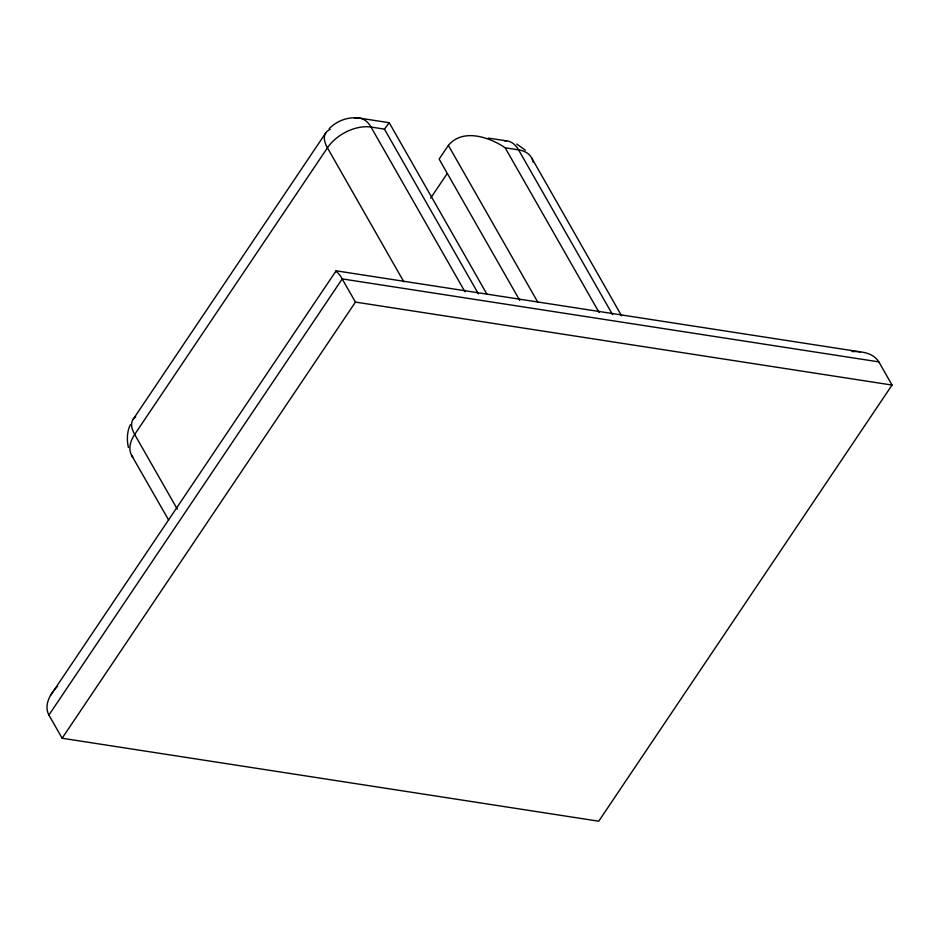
<?xml version="1.0" encoding="UTF-8"?>
<svg xmlns="http://www.w3.org/2000/svg" width="939" height="939" viewBox="0 0 939 939"><rect width="100%" height="100%" fill="white"/><g stroke="black" fill="none" stroke-linecap="round" stroke-linejoin="round"><path stroke-width="1.41" d="M388.852 123.49L389.216 122.716L486.86 294.071M130.368 424.698C126.906 431.729 126.753 439.957 128.397 447.504M57.608 686.233C50.46 693.44 43.487 704.966 48.91 715.06L62.127 738.242L598.73 821.202L892.05 385.06L878.834 361.879C873.352 352.923 861.591 351.198 851.955 351.585M50.53 695.447L336.103 270.808L340.458 275.925L355.447 302.088L892.05 385.06M133.185 419.264L325.939 132.657M48.91 715.06L342.23 278.906L878.834 361.879M533.223 162.306A34.285 21.527 -29.7 0 0 518.586 149.876L505.17 147.799C489.454 137.035 462.692 128.056 448.361 145.392L439.135 159.102L519.772 300.457M62.127 738.242L355.447 302.088M430.684 198.094L447.058 173.762M354.555 118.279A34.285 20.94 -81.2 0 1 371.022 127.058L384.438 129.124L389.169 122.751M329.12 128.772C336.69 120.873 347.841 116.694 358.733 117.997M506.508 140.838L488.303 138.103M389.262 122.727L358.933 118.021M860.312 351.867L336.103 270.808L335.692 272.31M516.802 144.066L525.406 150.205M131.589 455.321L168.691 520.136M621.536 315.727L531.744 158.057M612.557 314.624L518.586 149.876A34.285 20.94 -81.2 0 0 504.325 140.78M505.17 147.799L599.141 312.546M448.361 145.392L537.871 302.323M384.438 129.124L478.409 293.872M464.993 291.806L371.022 127.058A34.285 21.527 -29.7 0 0 327.429 147.834L134.676 434.44A34.285 21.527 -29.7 0 0 132.798 457.176M403.817 281.759L327.429 147.834A34.285 16.538 33.9 0 1 330.188 129.488M177.271 509.114L134.676 434.44A34.285 16.538 33.9 0 1 135.756 416.916"/></g></svg>
